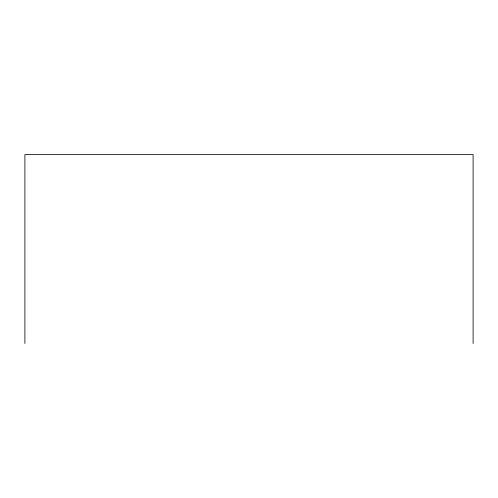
<?xml version="1.0" encoding="UTF-8"?>
<svg xmlns="http://www.w3.org/2000/svg" width="498" height="498" viewBox="0 0 498 498"><rect width="100%" height="100%" fill="white"/><g stroke="black" fill="none" stroke-linecap="round" stroke-linejoin="round"><path stroke-width="0.75" d="M473.1 343.502L473.1 154.498L24.9 154.498L24.9 343.502"/></g></svg>
